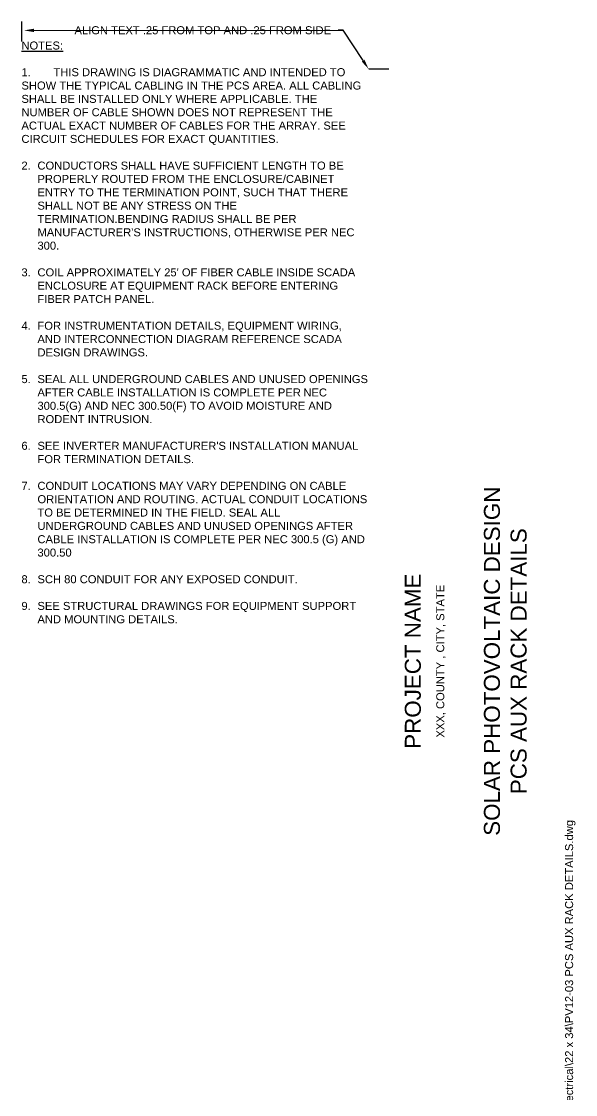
# Paper-space layout 'PV12-03 PCS AUX RACK DETAILS (2)' of a CAD drawing. Header units: feet. Extents: x 5.4 to 34.1, y 1.3 to 21.7.
# Drawn here: x 27.15 to 34.07, y 8.34 to 21.74 of the extents above; entities that cross this region are included whole.
import ezdxf
from ezdxf import colors
from ezdxf.entities.mleader import LeaderData, LeaderLine
from ezdxf.enums import TextEntityAlignment as Align
from ezdxf.math import Vec2, Vec3

# ---------------------------------------------------------------- set-up
doc = ezdxf.new("R2010")
doc.units = ezdxf.units.FT
doc.header["$MEASUREMENT"] = 0
doc.layers.add('G-ANNO-TEXT', color=1, linetype='Continuous')
doc.layers.add('G-ANNO-TTBL', color=1, linetype='Continuous')
doc.layers.add('G-NPLT', color=67, linetype='Continuous', plot=False)
doc.styles.add('NEI-A', font='arial.ttf')

psp = doc.layouts.new('PV12-03 PCS AUX RACK DETAILS (2)')

# ---------------------------------------------------------------- linework, layer by layer
at = {"layer": 'G-NPLT'}
for points in [[(27.145, 21.742), (27.145, 21.492)], [(31.735, 21.148), (31.485, 21.148)]]:
    psp.add_lwpolyline(points, dxfattribs=at)

# ---------------------------------------------------------------- texts
at = {"layer": 'G-ANNO-TEXT', "insert": (27.145, 21.492), "char_height": 0.1, "attachment_point": 1, "style": 'NEI-A'}
psp.add_mtext_dynamic_manual_height_columns("{\\LNOTES:\\Fsimplex|c0;\\W0.8;\\l\\P\\P\\pi-0.2,l0.2,t0.2;}1.^ITHIS DRAWING IS DIAGRAMMATIC AND INTENDED TO SHOW THE TYPICAL CABLING IN THE PCS AREA. ALL CABLING SHALL BE INSTALLED ONLY WHERE APPLICABLE. THE NUMBER OF CABLE SHOWN DOES NOT REPRESENT THE ACTUAL EXACT NUMBER OF CABLES FOR THE ARRAY. SEE CIRCUIT SCHEDULES FOR EXACT QUANTITIES.\\P\\pi0,l0,tz;\\P\\pi-0.2,l0.2,t0.2;2.^ICONDUCTORS SHALL HAVE SUFFICIENT LENGTH TO BE PROPERLY ROUTED FROM THE ENCLOSURE/CABINET ENTRY TO THE TERMINATION POINT, SUCH THAT THERE SHALL NOT BE ANY STRESS ON THE TERMINATION.{\\A1;BENDING RADIUS SHALL BE PER MANUFACTURER'S INSTRUCTIONS, OTHERWISE PER NEC 300.}\\P\\pi0,l0,tz;\\P\\pi-0.2,l0.2,t0.2;3.^ICOIL APPROXIMATELY 25' OF FIBER CABLE INSIDE SCADA ENCLOSURE AT EQUIPMENT RACK BEFORE ENTERING FIBER PATCH PANEL. \\P\\pi0,l0,tz;\\P\\pi-0.2,l0.2,t0.2;4.^IFOR INSTRUMENTATION DETAILS, EQUIPMENT WIRING, AND INTERCONNECTION DIAGRAM REFERENCE SCADA DESIGN DRAWINGS.\\P\\pi0,l0,tz;\\P\\pi-0.2,l0.2,t0.2;5.^ISEAL ALL UNDERGROUND CABLES AND UNUSED OPENINGS AFTER CABLE INSTALLATION IS COMPLETE PER{\\W0.8; }NEC 300.5(G) AND NEC 300.50(F) TO AVOID MOISTURE AND RODENT INTRUSION.{\\A1;\\P\\pi-0.3,l0.3,t0.3;\\P\\pi-0.2,l0.2,t0.2;6.^ISEE INVERTER MANUFACTURER'S INSTALLATION MANUAL FOR TERMINATION DETAILS.\\P\\pi0,l0,tz;\\P\\pi-0.2,l0.2,t0.2;7.^ICONDUIT LOCATIONS MAY VARY DEPENDING ON CABLE ORIENTATION AND ROUTING. ACTUAL CONDUIT LOCATIONS TO BE DETERMINED IN THE FIELD. SEAL ALL UNDERGROUND CABLES AND UNUSED OPENINGS AFTER CABLE INSTALLATION IS COMPLETE PER NEC 300.5 (G) AND 300.50 \\P\\pi0,l0,tz;\\P\\pi-0.2,l0.2,t0.2;8.^ISCH 80 CONDUIT FOR ANY EXPOSED CONDUIT.\\P\\pi0,l0,tz;\\P\\pi-0.2,l0.2,t0.2;9.^ISEE STRUCTURAL DRAWINGS FOR EQUIPMENT SUPPORT AND MOUNTING DETAILS.}", width=4.3174, gutter_width=0.938, heights=[0], dxfattribs=at)
at = {"layer": 'G-ANNO-TTBL', "style": 'NEI-A'}
psp.add_text('XXX, COUNTY , CITY, STATE', height=0.1, rotation=90, dxfattribs=at).set_placement((32.386, 13.75), align=Align.MIDDLE)
at = {"layer": 'G-ANNO-TTBL', "char_height": 0.2, "attachment_point": 5, "rotation": 90, "style": 'NEI-A'}
for s, width, gutter_width, heights, insert in [('SOLAR PHOTOVOLTAIC DESIGN\\PPCS AUX RACK DETAILS', 6.78569, 0, [1.376], (33.191, 13.75)), ('PROJECT NAME', 7.8846, 0.5, [0], (32.036, 13.75))]:
    psp.add_mtext_dynamic_manual_height_columns(s, width=width, gutter_width=gutter_width, heights=heights, dxfattribs=dict(at, insert=insert))
at = {"layer": 'G-NPLT', "insert": (33.937, 1.263), "char_height": 0.1, "width": 13.97168, "attachment_point": 1, "rotation": 90, "style": 'NEI-A'}
psp.add_mtext('H:\\\\Ops_Std_Dev\\\\PS_Solar\\\\4_DWGs\\\\2_NEI\\\\Solar\\\\NEI STANDARD PV SOLAR DRAWINGS\\\\WORKING IN\\\\PV Electrical\\\\22 x 34\\\\PV12-03 PCS AUX RACK DETAILS.dwg', dxfattribs=at)

# ---------------------------------------------------------------- leaders
at = {"layer": 'G-NPLT'}
ml = psp.add_multileader_mtext('Standard', dxfattribs=at)
ml.set_content('ALIGN TEXT .25 FROM TOP AND .25 FROM SIDE', color=256, style='NEI-A')
ml.set_leader_properties()
ml.build(insert=Vec2(0, 0))
ml.multileader.update_dxf_attribs({"dogleg_length": 0.0625, "arrow_head_size": 0.125})
ctx = ml.context
ctx.base_point, ctx.char_height, ctx.arrow_head_size, ctx.landing_gap_size, ctx.plane_origin = Vec3(27.725, 21.632), 0.1, 0.125, 0.09, Vec3(28.406, 21.684)
ctx.text_align_type = 2
notes = []
notes.append((ctx, [(1, (1, 1, 0), (31.166, 21.632), (-1, 0), 0.0625, [(0, [(27.176, 21.631)], 0, []), (1, [(31.482, 21.148)], 0, [])])]))
ctx.mtext.insert, ctx.mtext.width, ctx.mtext.alignment, ctx.mtext.flow_direction = Vec3(31.013, 21.683), 3.69571, 3, 5
for ctx, leaders in notes:
    for number, flags, end, landing, length, lines in leaders:
        leader = LeaderData()
        leader.index, (leader.has_last_leader_line, leader.has_dogleg_vector, leader.attachment_direction) = number, flags
        leader.last_leader_point, leader.dogleg_vector, leader.dogleg_length = Vec3(end), Vec3(landing), length
        for number, points, colour, breaks in lines:
            line = LeaderLine()
            line.index, line.vertices, line.color, line.breaks = number, Vec3.list(points), colors.encode_raw_color(colour), breaks
            leader.lines.append(line)
        ctx.leaders.append(leader)

doc.saveas('drawing.dxf')
